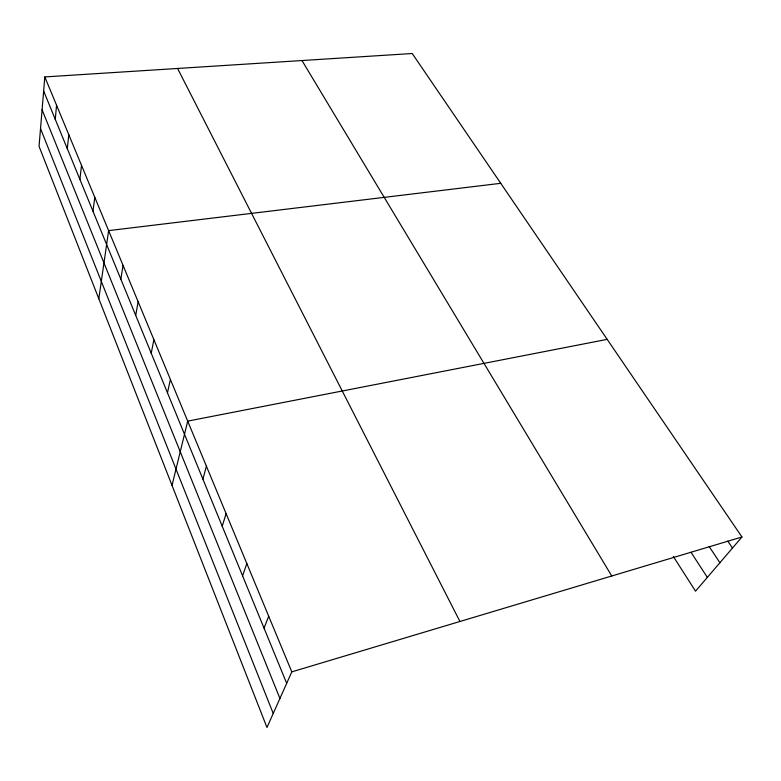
<?xml version="1.0" encoding="UTF-8"?>
<svg xmlns="http://www.w3.org/2000/svg" width="781" height="781" viewBox="0 0 781 781"><rect width="100%" height="100%" fill="white"/><g stroke="black" fill="none" stroke-linecap="round" stroke-linejoin="round"><path stroke-width="1.17" d="M44.81 76.928L39.05 146.35L266.975 727.492L291.801 671.865L44.81 76.928L412.222 53.508L741.95 536.986L695.529 591.178L673.329 556.453M55.256 119.317L56.564 105.24M67.322 148.741L68.787 134.693M79.896 179.366L81.517 165.357M92.978 211.261L94.784 197.31M98.816 298.732L108.618 230.62L500.738 183.31M120.85 279.178L123.047 265.394M135.709 315.387L138.13 301.71M151.231 353.227L153.896 339.696M167.476 392.823L170.404 379.459M172.035 485.421L187.704 421.125L607.169 339.364M202.894 479.124L206.418 466.198M222.224 526.248L226.099 513.615M242.579 575.861L246.835 563.55M264.037 628.149L268.703 616.229M291.801 671.865L741.95 536.986M727.775 541.077L732.471 548.057M709.168 546.534L719.887 562.74M691.009 552.274L707.342 577.393M301.974 60.537L611.757 575.997M177.58 68.464L459.941 621.491M43.638 91.016L286.686 683.336M42.086 109.77L279.93 698.458M40.524 128.582L273.233 713.463"/></g></svg>
